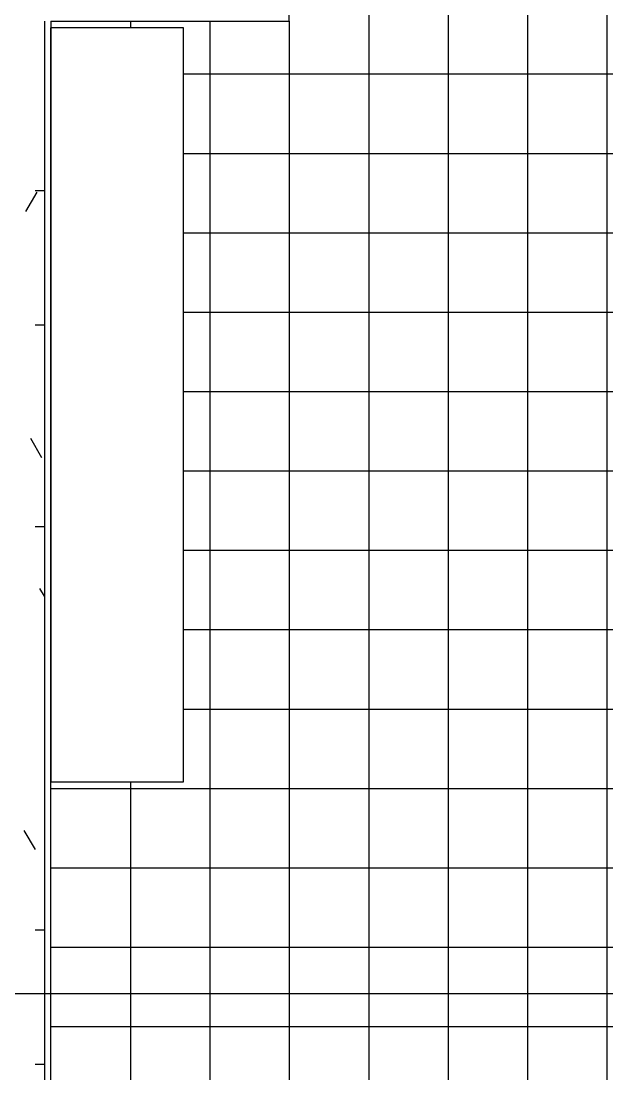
# Model space of a CAD drawing. Header units: millimetres. Extents: x -145636 to 131102, y -135903 to -7470.
# Drawn here: x 23482 to 25695, y -22302 to -18323 of the extents above; entities that cross this region are included whole.
import ezdxf

# ---------------------------------------------------------------- set-up
doc = ezdxf.new("R2010")
doc.units = ezdxf.units.MM
doc.layers.add('M_ARCHI', color=8, linetype='Continuous')

# ---------------------------------------------------------------- blocks, each defined once
blk = doc.blocks.new('RF Archi 21.10.2024')
at = {"layer": 'M_ARCHI', "color": 8, "linetype": 'Continuous'}
for p, q in [((-141611, -32228.5), (-141611, -41203.5)), ((-141311, -32228.5), (-141311, -41203.5)), ((-141011, -32228.5), (-141011, -41203.5)), ((-140711, -32228.5), (-140711, -41203.5)), ((-142811, -34728.5), (-142811, -34753.5)), ((-142511, -34728.5), (-142511, -34753.5)), ((-142211, -34728.5), (-142211, -41203.5)), ((-141911, -34728.5), (-141911, -41203.5)), ((-142311, -34928.5), (-138761, -34928.5)), ((-142311, -35228.5), (-138761, -35228.5)), ((-142870.6, -35369.1), (-142836, -35369.1)), ((-142864.7, -35375.4), (-142906.7, -35448)), ((-142311, -35528.5), (-138761, -35528.5)), ((-142311, -35828.5), (-138761, -35828.5)), ((-142870.6, -35877.1), (-142836, -35877.1)), ((-142311, -36128.5), (-138761, -36128.5)), ((-142845.2, -36378.6), (-142887.1, -36306)), ((-142311, -36428.5), (-138761, -36428.5)), ((-142870.6, -36639.1), (-142836, -36639.1)), ((-142311, -36728.5), (-138761, -36728.5)), ((-142836, -36902.5), (-142853.1, -36872.9)), ((-142311, -37028.5), (-138761, -37028.5)), ((-142311, -37328.5), (-138761, -37328.5)), ((-142811, -37628.5), (-138761, -37628.5)), ((-142511, -37603.5), (-142511, -41203.5)), ((-142870.1, -37859.5), (-142912, -37786.9)), ((-142811, -37928.5), (-138761, -37928.5)), ((-142870.6, -38163.1), (-142836, -38163.1)), ((-142811, -38228.5), (-139036, -38228.5)), ((-142811, -38528.5), (-140564.5, -38528.5)), ((-142870.6, -38671.1), (-142836, -38671.1))]:
    blk.add_line(p, q, dxfattribs=at)
at = {"layer": 'M_ARCHI', "color": 8}
for p, q in [((-141911, -34728.5), (-141911, -34603.5)), ((-142836, -34728.5), (-142836, -34753.5)), ((-142811, -34728.5), (-142734.5, -34728.5)), ((-142734.5, -34728.5), (-141911, -34728.5)), ((-142836, -34753.5), (-142836, -39703.5)), ((-142811, -39728.5), (-142811, -34753.5)), ((-142311, -34753.5), (-142811, -34753.5)), ((-142811, -34753.5), (-142811, -37603.5)), ((-142311, -37603.5), (-142311, -34753.5)), ((-142811, -37603.5), (-142311, -37603.5)), ((-152583.2, -38403.5), (-121724.8, -38403.5))]:
    blk.add_line(p, q, dxfattribs=at)

msp = doc.modelspace()

# ---------------------------------------------------------------- block references
at = {"layer": 'M_ARCHI', "color": 8, "linetype": 'Continuous'}
msp.add_blockref('RF Archi 21.10.2024', (166405.7, 16405.4), dxfattribs=at)

doc.saveas('drawing.dxf')
